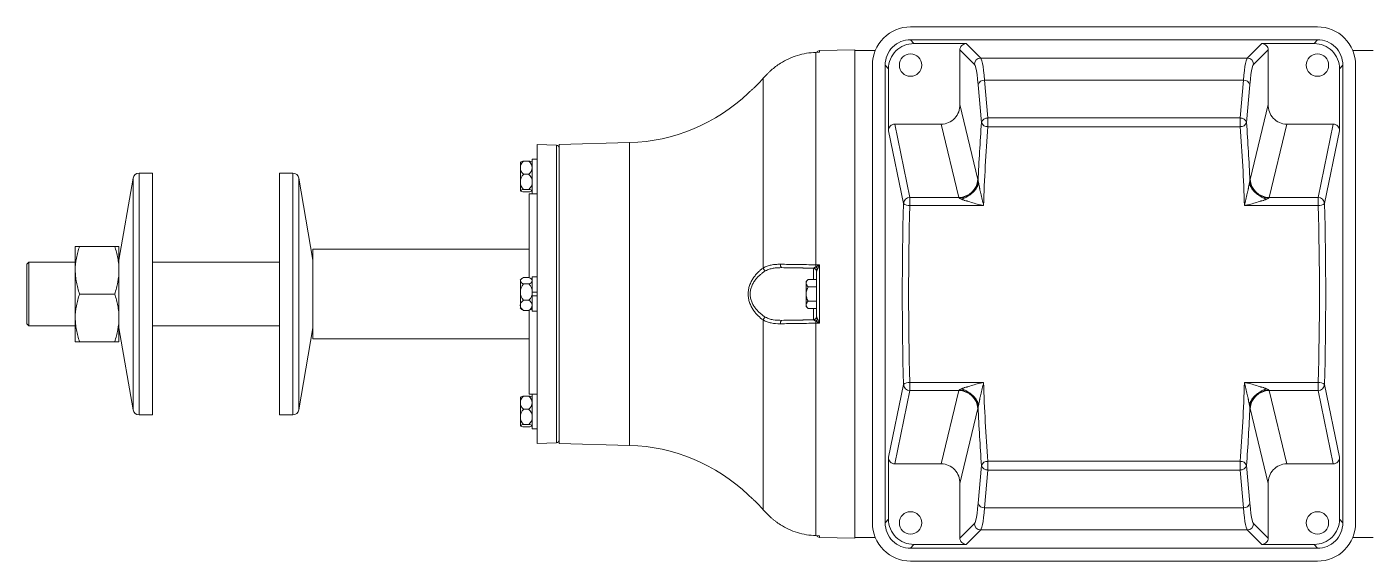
# Paper-space layout '_Bottom' of a CAD drawing. Header units: inches. Extents: x -21.4 to 21.4, y -5.3 to 5.3.
# Drawn here: x -21.38 to 5.09, y -5.25 to 5.25 of the extents above; entities that cross this region are included whole.
import ezdxf

# ---------------------------------------------------------------- set-up
doc = ezdxf.new("R2010")
doc.units = ezdxf.units.IN
doc.header["$MEASUREMENT"] = 0

psp = doc.layouts.new('_Bottom')

# ---------------------------------------------------------------- linework, layer by layer
at = {"color": 7, "linetype": 'Continuous', "lineweight": 15}
for p, q in [((4.003, 5.25), (-4.003, 5.25)), ((-5.094, 4.803), (-5.79, 4.785)), ((-5.094, -4.803), (-5.094, 4.803)), ((-4.694, 4.787), (-5.094, 4.787)), ((-3.935, 4.922), (-4.001, 4.999)), ((4.001, 4.999), (-4.001, 4.999)), ((-3.935, 4.922), (-2.906, 4.922)), ((-3.031, 4.798), (-3.031, 3.725)), ((-3.031, 4.798), (-2.745, 4.513)), ((-2.621, 4.637), (-2.906, 4.922)), ((2.906, 4.922), (2.621, 4.637)), ((2.745, 4.513), (3.031, 4.798)), ((3.935, 4.922), (2.906, 4.922)), ((3.031, 4.798), (3.031, 3.725)), ((4.001, 4.999), (3.935, 4.922)), ((5.094, 4.787), (4.694, 4.787)), ((-5.79, 4.751), (-5.863, 4.749)), ((-5.863, 0.573), (-5.863, 4.749)), ((-4.75, 4.502), (-4.75, -4.502)), ((-4.499, 4.5), (-4.434, 4.424)), ((-4.499, 4.5), (-4.499, -4.5)), ((2.621, 4.637), (-2.621, 4.637)), ((4.434, 4.424), (4.499, 4.5)), ((4.499, 4.5), (4.499, -4.5)), ((4.75, 4.502), (4.75, -4.502)), ((-6.896, 0.511), (-6.896, 4.243)), ((-4.434, 3.208), (-4.434, 4.424)), ((4.434, 3.208), (4.434, 4.424)), ((-2.671, 4.115), (-2.606, 3.371)), ((2.546, 4.203), (-2.546, 4.203)), ((-2.481, 3.46), (-2.546, 4.203)), ((2.546, 4.203), (2.481, 3.46)), ((2.606, 3.371), (2.671, 4.115)), ((-2.677, 2.251), (-3.031, 3.725)), ((3.031, 3.725), (2.677, 2.251)), ((2.481, 3.46), (-2.481, 3.46)), ((-2.481, 3.46), (-2.481, 3.289)), ((2.481, 3.46), (2.481, 3.289)), ((-4.434, 3.208), (-4.139, 1.781)), ((-4.015, 1.899), (-4.311, 3.338)), ((-4.311, 3.338), (-3.396, 3.338)), ((-3.396, 3.338), (-3.05, 1.899)), ((-2.481, 3.289), (2.481, 3.289)), ((3.05, 1.899), (3.396, 3.338)), ((4.311, 3.338), (3.396, 3.338)), ((4.311, 3.338), (4.015, 1.899)), ((4.139, 1.781), (4.434, 3.208)), ((-10.965, 2.926), (-11.345, 2.936)), ((-11.345, -2.936), (-11.345, 2.936)), ((-9.525, 2.976), (-10.907, 2.94)), ((-10.907, -2.94), (-10.907, 2.94)), ((-11.439, 2.648), (-11.345, 2.648)), ((-11.439, 1.97), (-11.439, 2.648)), ((-11.673, 2.029), (-11.673, 2.591)), ((-11.608, 2.61), (-11.504, 2.61)), ((-19.288, 2.275), (-19.565, 0.662)), ((-18.908, 2.375), (-19.169, 2.375)), ((-18.908, -2.375), (-18.908, 2.375)), ((-16.146, 2.375), (-16.408, 2.375)), ((-16.408, 2.375), (-16.408, -2.375)), ((-15.75, 0.662), (-16.028, 2.275)), ((-11.608, 2.353), (-11.504, 2.353)), ((-11.608, 2.053), (-11.504, 2.053)), ((-11.608, 2.01), (-11.504, 2.01)), ((-11.345, 1.968), (-11.501, 1.968)), ((-11.501, 1.968), (-11.501, 0.32)), ((-11.439, 1.97), (-11.345, 1.97)), ((-3.05, 1.899), (-4.015, 1.899)), ((-4.015, 1.899), (-4.015, 1.738)), ((4.015, 1.899), (3.05, 1.899)), ((4.015, 1.738), (4.015, 1.899)), ((-4.015, 1.738), (-2.563, 1.738)), ((2.563, 1.738), (4.015, 1.738)), ((-20.425, 0.937), (-20.425, -0.938)), ((-20.341, 0.937), (-19.649, 0.937)), ((-19.565, 0.937), (-19.565, -0.938)), ((-11.501, 0.879), (-15.75, 0.879)), ((-15.75, -0.879), (-15.75, 0.879)), ((-21.335, 0.625), (-21.375, 0.585)), ((-21.375, -0.585), (-21.375, 0.585)), ((-20.425, 0.625), (-21.335, 0.625)), ((-21.335, 0.625), (-21.335, -0.625)), ((-16.408, 0.625), (-18.908, 0.625)), ((-5.863, 0.573), (-5.79, 0.571)), ((-5.79, 0.571), (-5.79, -0.571)), ((-11.673, -0.281), (-11.673, 0.281)), ((-11.608, 0.322), (-11.504, 0.322)), ((-11.345, 0.34), (-11.439, 0.34)), ((-11.439, -0.34), (-11.439, 0.34)), ((-6.529, 0.518), (-5.906, 0.501)), ((-6.015, 0.285), (-6.053, 0.247)), ((-6.015, 0.285), (-5.848, 0.285)), ((-5.906, 0.285), (-5.906, 0.507)), ((-5.848, -0.448), (-5.848, 0.448)), ((-20.341, 0), (-19.649, 0)), ((-11.608, 0.198), (-11.504, 0.198)), ((-11.439, 0.037), (-11.345, 0.037)), ((-6.053, 0.247), (-6.053, -0.247)), ((-6.015, 0.143), (-5.848, 0.143)), ((-11.608, -0.124), (-11.504, -0.124)), ((-11.439, -0.037), (-11.345, -0.037)), ((-6.053, -0.247), (-6.015, -0.285)), ((-6.015, -0.143), (-5.848, -0.143)), ((-11.608, -0.322), (-11.504, -0.322)), ((-11.501, -0.32), (-11.501, -1.968)), ((-11.439, -0.34), (-11.345, -0.34)), ((-6.896, -4.243), (-6.896, -0.511)), ((-6.529, -0.518), (-5.906, -0.501)), ((-6.015, -0.285), (-5.848, -0.285)), ((-5.906, -0.507), (-5.906, -0.285)), ((-21.375, -0.585), (-21.335, -0.625)), ((-21.335, -0.625), (-20.425, -0.625)), ((-19.565, -0.662), (-19.288, -2.275)), ((-18.908, -0.625), (-16.408, -0.625)), ((-16.028, -2.275), (-15.75, -0.662)), ((-5.79, -0.571), (-5.863, -0.573)), ((-5.863, -4.749), (-5.863, -0.573)), ((-20.341, -0.938), (-19.649, -0.938)), ((-15.75, -0.879), (-11.501, -0.879)), ((-4.139, -1.781), (-4.434, -3.208)), ((-2.563, -1.738), (-4.015, -1.738)), ((-4.015, -1.899), (-4.015, -1.738)), ((4.015, -1.738), (2.563, -1.738)), ((4.015, -1.738), (4.015, -1.899)), ((4.434, -3.208), (4.139, -1.781)), ((-11.673, -2.591), (-11.673, -2.029)), ((-11.608, -2.01), (-11.504, -2.01)), ((-11.501, -1.968), (-11.345, -1.968)), ((-11.345, -1.97), (-11.439, -1.97)), ((-11.439, -2.648), (-11.439, -1.97)), ((-4.311, -3.338), (-4.015, -1.899)), ((-4.015, -1.899), (-3.05, -1.899)), ((-3.05, -1.899), (-3.396, -3.338)), ((3.396, -3.338), (3.05, -1.899)), ((3.05, -1.899), (4.015, -1.899)), ((4.015, -1.899), (4.311, -3.338)), ((-19.169, -2.375), (-18.908, -2.375)), ((-16.408, -2.375), (-16.146, -2.375)), ((-11.608, -2.267), (-11.504, -2.267)), ((-3.031, -3.725), (-2.677, -2.251)), ((2.677, -2.251), (3.031, -3.725)), ((-11.608, -2.567), (-11.504, -2.567)), ((-11.608, -2.61), (-11.504, -2.61)), ((-11.439, -2.648), (-11.345, -2.648)), ((-11.345, -2.936), (-10.965, -2.926)), ((-10.907, -2.94), (-9.525, -2.976)), ((-4.434, -4.424), (-4.434, -3.208)), ((-4.311, -3.338), (-3.396, -3.338)), ((-2.606, -3.371), (-2.671, -4.115)), ((2.481, -3.289), (-2.481, -3.289)), ((-2.481, -3.289), (-2.481, -3.46)), ((2.481, -3.289), (2.481, -3.46)), ((2.671, -4.115), (2.606, -3.371)), ((4.311, -3.338), (3.396, -3.338)), ((4.434, -4.424), (4.434, -3.208)), ((-2.546, -4.203), (-2.481, -3.46)), ((-2.481, -3.46), (2.481, -3.46)), ((2.481, -3.46), (2.546, -4.203)), ((-3.031, -3.725), (-3.031, -4.798)), ((3.031, -3.725), (3.031, -4.798)), ((2.546, -4.203), (-2.546, -4.203)), ((-4.434, -4.424), (-4.499, -4.5)), ((4.499, -4.5), (4.434, -4.424)), ((-5.863, -4.749), (-5.79, -4.751)), ((-2.745, -4.513), (-3.031, -4.798)), ((-2.906, -4.922), (-2.621, -4.637)), ((2.621, -4.637), (-2.621, -4.637)), ((2.621, -4.637), (2.906, -4.922)), ((3.031, -4.798), (2.745, -4.513)), ((-5.79, -4.785), (-5.094, -4.803)), ((-5.094, -4.787), (-4.694, -4.787)), ((-4.001, -4.999), (-3.935, -4.922)), ((4.001, -4.999), (-4.001, -4.999)), ((-3.935, -4.922), (-2.906, -4.922)), ((3.935, -4.922), (2.906, -4.922)), ((3.935, -4.922), (4.001, -4.999)), ((4.694, -4.787), (5.094, -4.787)), ((4.003, -5.25), (-4.003, -5.25))]:
    psp.add_line(p, q, dxfattribs=at)
at = {"color": 8, "linetype": 'Continuous', "lineweight": 15}
for p, q in [((-5.79, 4.785), (-5.79, 4.751)), ((-10.965, -2.926), (-10.965, 2.926)), ((-9.525, -2.976), (-9.525, 2.976)), ((-19.288, -2.275), (-19.288, 2.275)), ((-19.169, -2.375), (-19.169, 2.375)), ((-16.146, 2.375), (-16.146, -2.375)), ((-16.028, 2.275), (-16.028, -2.275)), ((-5.79, -4.751), (-5.79, -4.785))]:
    psp.add_line(p, q, dxfattribs=at)
at = {"color": 7, "linetype": 'Continuous', "lineweight": 15, "flags": 128}
for points in [[(-2.745, 4.513), (-2.732, 4.489), (-2.718, 4.448), (-2.705, 4.389), (-2.693, 4.313), (-2.681, 4.221), (-2.671, 4.115)], [(-2.546, 4.203), (-2.555, 4.304), (-2.565, 4.393), (-2.575, 4.469), (-2.586, 4.532), (-2.597, 4.581), (-2.609, 4.617), (-2.621, 4.637)], [(2.621, 4.637), (2.609, 4.617), (2.597, 4.581), (2.586, 4.532), (2.575, 4.469), (2.565, 4.393), (2.555, 4.304), (2.546, 4.203)], [(2.671, 4.115), (2.681, 4.221), (2.693, 4.313), (2.705, 4.389), (2.718, 4.448), (2.732, 4.489), (2.745, 4.513)], [(-6.559, 0.584), (-6.559, 0.572), (-6.558, 0.56), (-6.555, 0.548), (-6.552, 0.538), (-6.547, 0.53), (-6.541, 0.524), (-6.535, 0.519), (-6.529, 0.518)], [(-6.529, -0.518), (-6.535, -0.519), (-6.541, -0.524), (-6.547, -0.53), (-6.552, -0.538), (-6.555, -0.548), (-6.558, -0.56), (-6.559, -0.572), (-6.559, -0.584)], [(-2.671, -4.115), (-2.681, -4.221), (-2.693, -4.313), (-2.705, -4.389), (-2.718, -4.448), (-2.732, -4.489), (-2.745, -4.513)], [(-2.621, -4.637), (-2.609, -4.617), (-2.597, -4.581), (-2.586, -4.532), (-2.575, -4.469), (-2.565, -4.393), (-2.555, -4.304), (-2.546, -4.203)], [(2.546, -4.203), (2.555, -4.304), (2.565, -4.393), (2.575, -4.469), (2.586, -4.532), (2.597, -4.581), (2.609, -4.617), (2.621, -4.637)], [(2.745, -4.513), (2.732, -4.489), (2.718, -4.448), (2.705, -4.389), (2.693, -4.313), (2.681, -4.221), (2.671, -4.115)]]:
    psp.add_lwpolyline(points, dxfattribs=at)
at = {"color": 7, "linetype": 'Continuous', "lineweight": 15}
for centre in [(-4, 4.5), (4, 4.5), (-4, -4.5), (4, -4.5)]:
    psp.add_circle(centre, 0.22, dxfattribs=at)
for centre, radius, start, end in [((-4.003, 4.503), 0.747, 89.9708, 180.0866), ((4.003, 4.503), 0.747, 359.9079, 90.0346), ((-5.788, 4.725), 0.06, 91.5, 155.7356), ((-4.001, 4.501), 0.498, 89.9695, 180.0879), ((-3.936, 4.425), 0.498, 89.9672, 180.0903), ((-2.907, 4.798), 0.124, 89.9258, 180.0742), ((2.907, 4.798), 0.124, 359.9258, 90.0742), ((3.936, 4.425), 0.498, 359.9121, 90.0305), ((4.001, 4.501), 0.498, 359.9097, 90.0328), ((-2.62, 4.511), 0.126, 90.5081, 179.4919), ((2.62, 4.511), 0.126, 0.5081, 89.4919), ((-2.555, 4.083), 0.12, 86.0247, 164.7101), ((2.555, 4.083), 0.12, 15.2899, 93.9753), ((-9.617, 6.475), 3.5, 271.5, 313.822), ((-3.405, 3.713), 0.375, 271.4327, 1.9109), ((3.405, 3.713), 0.375, 178.0891, 268.5673), ((-2.49, 3.339), 0.12, 86.0247, 164.7101), ((2.49, 3.339), 0.12, 15.2899, 93.9753), ((-4.308, 3.213), 0.126, 91.5031, 181.8978), ((31.967, 0.817), 34.667, 175.7752, 177.6727), ((-2.492, 3.409), 0.12, 198.4513, 274.9963), ((33.002, 0.636), 35.583, 175.7237, 178.2251), ((2.492, 3.409), 0.12, 265.0037, 341.5487), ((-33.002, 0.636), 35.583, 1.7749, 4.2763), ((-31.569, 0.84), 34.268, 2.3163, 4.2359), ((4.308, 3.213), 0.126, 358.1022, 88.4969), ((-10.967, 2.866), 0.06, 0, 88.5), ((-11.505, 2.477), 0.168, 127.7187, 178.5003), ((-11.439, 2.31), 0.366, 129.2258, 129.8306), ((-11.505, 2.486), 0.168, 181.4997, 232.2813), ((-11.605, 2.472), 0.138, 91.2885, 118.2756), ((-11.607, 2.477), 0.168, 1.4997, 52.2813), ((-11.507, 2.472), 0.138, 61.7244, 88.7115), ((-11.607, 2.486), 0.168, 307.7187, 358.5003), ((-11.673, 2.31), 0.366, 50.1694, 50.7742), ((-19.169, 2.255), 0.12, 90, 170.2382), ((-16.146, 2.255), 0.12, 9.7618, 90), ((-11.465, 2.201), 0.208, 133.3885, 179.5925), ((-11.465, 2.204), 0.208, 180.4075, 226.6115), ((-11.647, 2.201), 0.208, 0.4075, 46.6115), ((-11.647, 2.204), 0.208, 313.3885, 359.5925), ((-3.053, 2.276), 0.377, 270.3524, 356.304), ((-3.06, 2.161), 0.393, 9.2938, 13.2013), ((3.06, 2.161), 0.393, 166.7987, 170.7062), ((3.053, 2.276), 0.377, 183.696, 269.6476), ((-11.614, 1.961), 0.0918, 86.146, 130.057), ((-11.614, 2.102), 0.0918, 229.943, 273.854), ((-11.439, 2.31), 0.366, 230.1694, 230.7742), ((-11.498, 1.961), 0.0918, 49.943, 93.854), ((-11.498, 2.102), 0.0918, 266.146, 310.057), ((-11.673, 2.31), 0.366, 309.2258, 309.8306), ((-4.015, 1.774), 0.125, 90.0498, 176.5493), ((-3.086, 1.865), 0.0486, 33.5443, 43.4582), ((3.086, 1.865), 0.0486, 136.5418, 146.4557), ((4.015, 1.774), 0.125, 3.4507, 89.9502), ((62.005, 0), 66.168, 178.45726, 181.54274), ((-4.036, 1.878), 0.141, 223.1047, 278.6773), ((58.961, 0), 63, 178.41894, 181.58106), ((4.036, 1.878), 0.141, 261.3227, 316.8953), ((-58.961, 0), 63, 358.41894, 1.58106), ((-62.005, 0), 66.168, 358.45726, 1.54274), ((-4.042, 0.519), 1.821, 178.3085, 179.5518), ((-5.933, 0.428), 0.125, 32.6939, 56.7091), ((-11.591, 0.239), 0.0846, 101.4229, 165.6252), ((-11.439, 0), 0.366, 123.8084, 129.8306), ((-11.521, 0.239), 0.0846, 14.3748, 78.5771), ((-11.673, 0), 0.366, 50.1694, 56.1916), ((-6.818, 0.527), 0.0795, 191.6283, 245.6606), ((-5.908, 0.448), 0.0597, 0.2657, 88.4015), ((-5.908, 0.447), 0.06, 0.0095, 88.5102), ((-5.908, 0.441), 0.06, 0.0095, 88.5102), ((-11.591, 0.281), 0.0846, 194.3748, 258.5771), ((-11.442, 0.037), 0.231, 135.8891, 179.9595), ((-11.442, 0.037), 0.231, 180.0405, 224.1109), ((-11.521, 0.281), 0.0846, 281.4229, 345.6252), ((-11.67, 0.037), 0.231, 0.0405, 44.1109), ((-11.67, 0.037), 0.231, 315.8891, 359.9595), ((-11.551, -0.232), 0.123, 117.7085, 175.4692), ((-11.551, -0.213), 0.123, 184.5308, 242.2915), ((-11.561, -0.232), 0.123, 4.5308, 62.2915), ((-11.561, -0.213), 0.123, 297.7085, 355.4692), ((-11.439, 0), 0.366, 230.1694, 236.1916), ((-11.543, -0.152), 0.182, 236.8188, 249.0125), ((-11.569, -0.152), 0.182, 290.9875, 303.1812), ((-11.673, 0), 0.366, 303.8084, 309.8306), ((-6.818, -0.527), 0.0795, 114.3394, 168.3717), ((-5.908, -0.441), 0.06, 271.4898, 359.9905), ((-5.908, -0.447), 0.06, 271.4898, 359.9905), ((-5.908, -0.448), 0.0597, 271.5985, 359.7343), ((-5.933, -0.428), 0.125, 303.2909, 327.3061), ((-4.042, -0.519), 1.821, 180.4482, 181.6915), ((-4.036, -1.878), 0.141, 81.3227, 136.8953), ((-4.015, -1.774), 0.125, 183.4507, 269.9502), ((33.002, -0.636), 35.583, 181.7749, 184.2763), ((-33.002, -0.636), 35.583, 355.7237, 358.2251), ((4.036, -1.878), 0.141, 43.1047, 98.6773), ((4.015, -1.774), 0.125, 270.0498, 356.5493), ((-11.505, -2.143), 0.168, 127.7187, 178.5003), ((-11.439, -2.31), 0.366, 129.2258, 129.8306), ((-11.605, -2.148), 0.138, 91.2885, 118.2756), ((-11.607, -2.143), 0.168, 1.4997, 52.2813), ((-11.507, -2.148), 0.138, 61.7244, 88.7115), ((-11.673, -2.31), 0.366, 50.1694, 50.7742), ((-3.086, -1.865), 0.0486, 316.5418, 326.4557), ((-3.053, -2.276), 0.377, 3.696, 89.6476), ((3.053, -2.276), 0.377, 90.3524, 176.304), ((3.086, -1.865), 0.0486, 213.5443, 223.4582), ((-19.169, -2.255), 0.12, 189.7618, 270), ((-16.146, -2.255), 0.12, 270, 350.2382), ((-11.505, -2.134), 0.168, 181.4997, 232.2813), ((-11.465, -2.419), 0.208, 133.3885, 179.5925), ((-11.607, -2.134), 0.168, 307.7187, 358.5003), ((-11.647, -2.419), 0.208, 0.4075, 46.6115), ((-3.06, -2.161), 0.393, 346.7987, 350.7062), ((31.569, -0.84), 34.268, 182.3163, 184.2359), ((-31.967, -0.817), 34.667, 355.7752, 357.6727), ((3.06, -2.161), 0.393, 189.2938, 193.2013), ((-11.465, -2.416), 0.208, 180.4075, 226.6115), ((-11.614, -2.659), 0.0918, 86.146, 130.057), ((-11.614, -2.518), 0.0918, 229.943, 273.854), ((-11.439, -2.31), 0.366, 230.1694, 230.7742), ((-11.647, -2.416), 0.208, 313.3885, 359.5925), ((-11.498, -2.659), 0.0918, 49.943, 93.854), ((-11.498, -2.518), 0.0918, 266.146, 310.057), ((-11.673, -2.31), 0.366, 309.2258, 309.8306), ((-10.967, -2.866), 0.06, 271.5, 0), ((-9.617, -6.475), 3.5, 46.1779, 88.5), ((-4.308, -3.213), 0.126, 178.1022, 268.4969), ((-3.405, -3.713), 0.375, 358.0891, 88.5673), ((-2.492, -3.409), 0.12, 85.0037, 161.5487), ((-2.49, -3.339), 0.12, 195.2899, 273.9753), ((2.492, -3.409), 0.12, 18.4513, 94.9963), ((2.49, -3.339), 0.12, 266.0247, 344.7101), ((3.405, -3.713), 0.375, 91.4327, 181.9109), ((4.308, -3.213), 0.126, 271.5031, 1.8978), ((-2.555, -4.083), 0.12, 195.2899, 273.9753), ((2.555, -4.083), 0.12, 266.0247, 344.7101), ((-3.936, -4.425), 0.498, 179.9121, 270.0305), ((3.936, -4.425), 0.498, 269.9672, 0.0903), ((-5.788, -4.725), 0.06, 203.9422, 268.5), ((-4.003, -4.503), 0.747, 179.9079, 270.0346), ((-4.001, -4.501), 0.498, 179.9097, 270.0328), ((-2.62, -4.511), 0.126, 180.5081, 269.4919), ((2.62, -4.511), 0.126, 270.5081, 359.4919), ((4.001, -4.501), 0.498, 269.9695, 0.0879), ((4.003, -4.503), 0.747, 269.9708, 0.0866), ((-2.907, -4.798), 0.124, 179.9258, 270.0742), ((2.907, -4.798), 0.124, 269.9258, 0.0742)]:
    psp.add_arc(centre, radius, start, end, dxfattribs=at)
for points, knots in [([(-6.559, 4.535), (-6.624, 4.494), (-6.684, 4.449), (-6.755, 4.387), (-6.769, 4.375), (-6.796, 4.349), (-6.809, 4.336), (-6.848, 4.297), (-6.873, 4.27), (-6.896, 4.243)], [0, 0, 0, 0, 0.5, 0.5, 0.625, 0.625, 0.75, 0.75, 1, 1, 1, 1]), ([(-5.863, 4.749), (-5.925, 4.747), (-5.986, 4.741), (-6.106, 4.721), (-6.165, 4.707), (-6.282, 4.672), (-6.34, 4.65), (-6.453, 4.598), (-6.507, 4.568), (-6.559, 4.535)], [0, 0, 0, 0, 0.25, 0.25, 0.5, 0.5, 0.75, 0.75, 1, 1, 1, 1]), ([(-6.896, 4.243), (-6.924, 4.211), (-6.981, 4.146), (-7.053, 4.075), (-7.109, 4.023), (-7.157, 3.981), (-7.186, 3.956), (-7.195, 3.948), (-7.194, 3.95), (-7.194, 3.95)], [0, 0, 0, 0, 0.20313, 0.412249, 0.542611, 0.675719, 0.881655, 0.984373, 1, 1, 1, 1]), ([(-2.68, 2.165), (-2.688, 2.133), (-2.701, 2.102), (-2.737, 2.044), (-2.76, 2.018), (-2.812, 1.971), (-2.843, 1.951), (-2.907, 1.919), (-2.942, 1.907), (-2.978, 1.9)], [0, 0, 0, 0, 0.25, 0.25, 0.5, 0.5, 0.75, 0.75, 1, 1, 1, 1]), ([(-2.943, 1.886), (-2.925, 1.894), (-2.905, 1.904), (-2.868, 1.925), (-2.849, 1.937), (-2.814, 1.962), (-2.797, 1.976), (-2.765, 2.005), (-2.75, 2.02), (-2.724, 2.05), (-2.712, 2.067), (-2.692, 2.097), (-2.684, 2.113), (-2.677, 2.128)], [0.125, 0.125, 0.125, 0.125, 0.25, 0.25, 0.375, 0.375, 0.5, 0.5, 0.625, 0.625, 0.75, 0.75, 0.875, 0.875, 0.875, 0.875]), ([(-2.68, 2.165), (-2.68, 2.162), (-2.68, 2.158), (-2.679, 2.151), (-2.679, 2.149), (-2.679, 2.145), (-2.678, 2.143), (-2.678, 2.137), (-2.678, 2.133), (-2.677, 2.128)], [0, 0, 0, 0, 0.5, 0.5, 0.625, 0.625, 0.75, 0.75, 1, 1, 1, 1]), ([(-2.671, 2.224), (-2.671, 2.219), (-2.669, 2.213), (-2.667, 2.202), (-2.667, 2.2), (-2.666, 2.196), (-2.666, 2.195), (-2.665, 2.192), (-2.665, 2.191), (-2.664, 2.184), (-2.663, 2.178), (-2.661, 2.172)], [0, 0, 0, 0, 0.5, 0.5, 0.625, 0.625, 0.6875, 0.6875, 0.75, 0.75, 1, 1, 1, 1]), ([(-2.661, 2.172), (-2.661, 2.172), (-2.661, 2.172), (-2.661, 2.171), (-2.661, 2.171), (-2.661, 2.171), (-2.661, 2.17), (-2.661, 2.169), (-2.66, 2.166), (-2.659, 2.161), (-2.658, 2.156), (-2.655, 2.146), (-2.654, 2.139), (-2.649, 2.116), (-2.646, 2.1), (-2.642, 2.079), (-2.641, 2.075), (-2.639, 2.066), (-2.639, 2.061), (-2.636, 2.048), (-2.634, 2.039), (-2.628, 2.012), (-2.624, 1.994), (-2.61, 1.938), (-2.6, 1.9), (-2.581, 1.821), (-2.571, 1.78), (-2.563, 1.738)], [0, 0, 0, 0, 0.000488, 0.000488, 0.000977, 0.001953, 0.003906, 0.007813, 0.015625, 0.03125, 0.0625, 0.0625, 0.125, 0.125, 0.25, 0.25, 0.28125, 0.28125, 0.3125, 0.3125, 0.375, 0.375, 0.5, 0.5, 0.75, 0.75, 1, 1, 1, 1]), ([(2.563, 1.738), (2.571, 1.78), (2.581, 1.821), (2.6, 1.9), (2.61, 1.938), (2.624, 1.994), (2.628, 2.012), (2.634, 2.039), (2.636, 2.048), (2.639, 2.061), (2.639, 2.066), (2.641, 2.075), (2.642, 2.079), (2.646, 2.1), (2.649, 2.116), (2.654, 2.139), (2.655, 2.146), (2.658, 2.156), (2.658, 2.159), (2.66, 2.164), (2.66, 2.166), (2.661, 2.169), (2.661, 2.17), (2.661, 2.171), (2.661, 2.171), (2.661, 2.171), (2.661, 2.172), (2.661, 2.172), (2.661, 2.172)], [0, 0, 0, 0, 0.25, 0.25, 0.5, 0.5, 0.625, 0.625, 0.6875, 0.6875, 0.71875, 0.71875, 0.75, 0.75, 0.875, 0.875, 0.9375, 0.9375, 0.96875, 0.96875, 0.984375, 0.992188, 0.996094, 0.998047, 0.999023, 0.999512, 0.999512, 1, 1, 1, 1]), ([(2.661, 2.172), (2.663, 2.178), (2.664, 2.184), (2.665, 2.191), (2.665, 2.192), (2.666, 2.195), (2.666, 2.196), (2.667, 2.2), (2.667, 2.202), (2.669, 2.213), (2.671, 2.219), (2.671, 2.224)], [0, 0, 0, 0, 0.25, 0.25, 0.3125, 0.3125, 0.375, 0.375, 0.5, 0.5, 1, 1, 1, 1]), ([(2.68, 2.165), (2.68, 2.164), (2.68, 2.163), (2.68, 2.161), (2.68, 2.159), (2.679, 2.156), (2.679, 2.154), (2.679, 2.151), (2.679, 2.148), (2.678, 2.143), (2.678, 2.14), (2.678, 2.135), (2.677, 2.131), (2.677, 2.128)], [0.00000079, 0.00000079, 0.00000079, 0.00000079, 0.000706955, 0.000706955, 0.001511314, 0.001511314, 0.002315674, 0.002315674, 0.003120033, 0.003120033, 0.003924392, 0.003924392, 0.004728751, 0.004728751, 0.004728751, 0.004728751]), ([(2.677, 2.128), (2.684, 2.113), (2.692, 2.097), (2.712, 2.067), (2.724, 2.05), (2.75, 2.02), (2.765, 2.005), (2.797, 1.976), (2.814, 1.962), (2.849, 1.937), (2.868, 1.925), (2.905, 1.904), (2.925, 1.894), (2.943, 1.886)], [0.125, 0.125, 0.125, 0.125, 0.25, 0.25, 0.375, 0.375, 0.5, 0.5, 0.625, 0.625, 0.75, 0.75, 0.875, 0.875, 0.875, 0.875]), ([(2.978, 1.9), (2.942, 1.907), (2.907, 1.919), (2.843, 1.951), (2.812, 1.971), (2.76, 2.018), (2.737, 2.044), (2.701, 2.102), (2.688, 2.133), (2.68, 2.165)], [0, 0, 0, 0, 0.25, 0.25, 0.5, 0.5, 0.75, 0.75, 1, 1, 1, 1]), ([(-2.999, 1.865), (-3.005, 1.868), (-3.011, 1.87), (-3.017, 1.873), (-3.018, 1.874), (-3.021, 1.875), (-3.022, 1.876), (-3.025, 1.877), (-3.027, 1.878), (-3.036, 1.884), (-3.041, 1.888), (-3.043, 1.892)], [0, 0, 0, 0, 0.25, 0.25, 0.3125, 0.3125, 0.375, 0.375, 0.5, 0.5, 1, 1, 1, 1]), ([(-2.563, 1.738), (-2.606, 1.747), (-2.648, 1.757), (-2.729, 1.778), (-2.768, 1.79), (-2.823, 1.807), (-2.842, 1.813), (-2.869, 1.821), (-2.878, 1.824), (-2.891, 1.828), (-2.895, 1.829), (-2.904, 1.831), (-2.909, 1.832), (-2.93, 1.838), (-2.946, 1.844), (-2.968, 1.852), (-2.975, 1.854), (-2.984, 1.858), (-2.987, 1.86), (-2.992, 1.862), (-2.994, 1.863), (-2.997, 1.864), (-2.998, 1.864), (-2.998, 1.865), (-2.999, 1.865), (-2.999, 1.865), (-2.999, 1.865), (-2.999, 1.865), (-2.999, 1.865)], [0, 0, 0, 0, 0.25, 0.25, 0.5, 0.5, 0.625, 0.625, 0.6875, 0.6875, 0.71875, 0.71875, 0.75, 0.75, 0.875, 0.875, 0.9375, 0.9375, 0.96875, 0.96875, 0.984375, 0.992187, 0.996094, 0.998047, 0.999023, 0.999512, 0.999512, 1, 1, 1, 1]), ([(-2.977, 1.9), (-2.977, 1.9), (-2.976, 1.899), (-2.974, 1.898), (-2.973, 1.897), (-2.97, 1.896), (-2.968, 1.895), (-2.965, 1.893), (-2.962, 1.892), (-2.958, 1.891), (-2.955, 1.89), (-2.95, 1.888), (-2.946, 1.887), (-2.943, 1.886)], [-0.000015225, -0.000015225, -0.000015225, -0.000015225, 0.000706955, 0.000706955, 0.001511314, 0.001511314, 0.002315674, 0.002315674, 0.003120033, 0.003120033, 0.003924392, 0.003924392, 0.004728751, 0.004728751, 0.004728751, 0.004728751]), ([(2.999, 1.865), (2.999, 1.865), (2.999, 1.865), (2.999, 1.865), (2.999, 1.865), (2.998, 1.865), (2.998, 1.864), (2.997, 1.864), (2.994, 1.863), (2.989, 1.86), (2.984, 1.858), (2.975, 1.854), (2.968, 1.852), (2.946, 1.844), (2.93, 1.838), (2.909, 1.832), (2.904, 1.831), (2.895, 1.829), (2.891, 1.828), (2.878, 1.824), (2.869, 1.821), (2.842, 1.813), (2.823, 1.807), (2.768, 1.79), (2.729, 1.778), (2.648, 1.757), (2.606, 1.747), (2.563, 1.738)], [0, 0, 0, 0, 0.000488, 0.000488, 0.000977, 0.001953, 0.003906, 0.007813, 0.015625, 0.03125, 0.0625, 0.0625, 0.125, 0.125, 0.25, 0.25, 0.28125, 0.28125, 0.3125, 0.3125, 0.375, 0.375, 0.5, 0.5, 0.75, 0.75, 1, 1, 1, 1]), ([(2.977, 1.9), (2.975, 1.898), (2.972, 1.896), (2.965, 1.893), (2.963, 1.893), (2.96, 1.892), (2.958, 1.891), (2.952, 1.889), (2.948, 1.888), (2.943, 1.886)], [0, 0, 0, 0, 0.5, 0.5, 0.625, 0.625, 0.75, 0.75, 1, 1, 1, 1]), ([(3.043, 1.892), (3.041, 1.888), (3.036, 1.884), (3.027, 1.878), (3.025, 1.877), (3.022, 1.876), (3.021, 1.875), (3.018, 1.874), (3.017, 1.873), (3.011, 1.87), (3.005, 1.868), (2.999, 1.865)], [0, 0, 0, 0, 0.5, 0.5, 0.625, 0.625, 0.6875, 0.6875, 0.75, 0.75, 1, 1, 1, 1]), ([(-20.341, 0.937), (-20.366, 0.861), (-20.387, 0.784), (-20.417, 0.627), (-20.425, 0.549), (-20.425, 0.469)], [0, 0, 0, 0, 0.5, 0.5, 1, 1, 1, 1]), ([(-20.341, 0.937), (-20.353, 0.937), (-20.365, 0.937), (-20.386, 0.937), (-20.395, 0.937), (-20.417, 0.937), (-20.425, 0.937), (-20.425, 0.937)], [0, 0, 0, 0, 0.25, 0.25, 0.5, 0.5, 1, 1, 1, 1]), ([(-19.565, 0.469), (-19.565, 0.489), (-19.566, 0.509), (-19.568, 0.548), (-19.569, 0.568), (-19.575, 0.628), (-19.58, 0.667), (-19.602, 0.784), (-19.623, 0.861), (-19.649, 0.937)], [0, 0, 0, 0, 0.125, 0.125, 0.25, 0.25, 0.5, 0.5, 1, 1, 1, 1]), ([(-19.649, 0.937), (-19.636, 0.937), (-19.624, 0.937), (-19.604, 0.937), (-19.595, 0.937), (-19.573, 0.937), (-19.565, 0.937), (-19.565, 0.937)], [0, 0, 0, 0, 0.25, 0.25, 0.5, 0.5, 1, 1, 1, 1]), ([(-6.896, 0.511), (-6.873, 0.526), (-6.848, 0.538), (-6.797, 0.557), (-6.77, 0.564), (-6.728, 0.572), (-6.713, 0.575), (-6.684, 0.579), (-6.669, 0.58), (-6.623, 0.583), (-6.591, 0.584), (-6.559, 0.584)], [0, 0, 0, 0, 0.25, 0.25, 0.5, 0.5, 0.625, 0.625, 0.75, 0.75, 1, 1, 1, 1]), ([(-6.559, 0.584), (-6.507, 0.584), (-6.453, 0.583), (-6.342, 0.582), (-6.285, 0.581), (-6.168, 0.579), (-6.108, 0.578), (-5.986, 0.576), (-5.925, 0.574), (-5.863, 0.573)], [0, 0, 0, 0, 0.25, 0.25, 0.5, 0.5, 0.75, 0.75, 1, 1, 1, 1]), ([(-5.906, 0.507), (-5.906, 0.508), (-5.904, 0.51), (-5.898, 0.513), (-5.894, 0.516), (-5.886, 0.52), (-5.882, 0.523), (-5.873, 0.528), (-5.868, 0.531), (-5.864, 0.533)], [0, 0, 0, 0, 0.25, 0.25, 0.5, 0.5, 0.75, 0.75, 1, 1, 1, 1]), ([(-5.864, 0.533), (-5.852, 0.539), (-5.84, 0.546), (-5.815, 0.558), (-5.802, 0.565), (-5.79, 0.571)], [0, 0, 0, 0, 0.5, 0.5, 1, 1, 1, 1]), ([(-5.827, 0.496), (-5.821, 0.508), (-5.815, 0.521), (-5.802, 0.546), (-5.796, 0.558), (-5.79, 0.571)], [0, 0, 0, 0, 0.5, 0.5, 1, 1, 1, 1]), ([(-20.425, 0.469), (-20.425, 0.449), (-20.424, 0.429), (-20.422, 0.389), (-20.421, 0.369), (-20.415, 0.31), (-20.409, 0.271), (-20.387, 0.154), (-20.366, 0.076), (-20.341, 0)], [0, 0, 0, 0, 0.125, 0.125, 0.25, 0.25, 0.5, 0.5, 1, 1, 1, 1]), ([(-19.649, 0), (-19.623, 0.077), (-19.602, 0.154), (-19.573, 0.31), (-19.565, 0.389), (-19.565, 0.469)], [0, 0, 0, 0, 0.5, 0.5, 1, 1, 1, 1]), ([(-6.896, -0.511), (-6.931, -0.488), (-6.965, -0.461), (-7.015, -0.412), (-7.031, -0.394), (-7.055, -0.366), (-7.063, -0.356), (-7.078, -0.335), (-7.086, -0.325), (-7.107, -0.293), (-7.121, -0.27), (-7.145, -0.222), (-7.156, -0.196), (-7.174, -0.143), (-7.182, -0.116), (-7.189, -0.073), (-7.191, -0.058), (-7.194, -0.029), (-7.195, 0), (-7.194, 0.029), (-7.191, 0.058), (-7.189, 0.072), (-7.182, 0.115), (-7.175, 0.142), (-7.161, 0.183), (-7.156, 0.196), (-7.145, 0.221), (-7.139, 0.233), (-7.121, 0.269), (-7.107, 0.292), (-7.086, 0.325), (-7.078, 0.335), (-7.063, 0.355), (-7.055, 0.365), (-7.032, 0.393), (-7.016, 0.411), (-6.982, 0.444), (-6.965, 0.459), (-6.931, 0.487), (-6.913, 0.5), (-6.896, 0.511)], [0, 0, 0, 0, 0.125, 0.125, 0.1875, 0.1875, 0.21875, 0.21875, 0.25, 0.25, 0.3125, 0.3125, 0.375, 0.375, 0.4375, 0.4375, 0.46875, 0.46875, 0.5, 0.53125, 0.53125, 0.5625, 0.5625, 0.625, 0.625, 0.65625, 0.65625, 0.6875, 0.6875, 0.75, 0.75, 0.78125, 0.78125, 0.8125, 0.8125, 0.875, 0.875, 0.9375, 0.9375, 1, 1, 1, 1]), ([(-6.851, 0.455), (-6.868, 0.445), (-6.885, 0.434), (-6.92, 0.41), (-6.937, 0.397), (-6.97, 0.368), (-6.986, 0.353), (-7.01, 0.328), (-7.017, 0.32), (-7.033, 0.302), (-7.04, 0.293), (-7.063, 0.265), (-7.076, 0.245), (-7.095, 0.213), (-7.101, 0.202), (-7.113, 0.179), (-7.118, 0.167), (-7.133, 0.131), (-7.141, 0.106), (-7.149, 0.067), (-7.151, 0.054), (-7.154, 0.027), (-7.155, 0), (-7.154, -0.027), (-7.151, -0.054), (-7.149, -0.067), (-7.14, -0.107), (-7.133, -0.132), (-7.113, -0.179), (-7.102, -0.202), (-7.076, -0.245), (-7.062, -0.265), (-7.033, -0.303), (-7.017, -0.32), (-6.985, -0.353), (-6.969, -0.369), (-6.92, -0.411), (-6.885, -0.435), (-6.851, -0.455)], [0, 0, 0, 0, 0.0625, 0.0625, 0.125, 0.125, 0.1875, 0.1875, 0.21875, 0.21875, 0.25, 0.25, 0.3125, 0.3125, 0.34375, 0.34375, 0.375, 0.375, 0.4375, 0.4375, 0.46875, 0.46875, 0.5, 0.53125, 0.53125, 0.5625, 0.5625, 0.625, 0.625, 0.6875, 0.6875, 0.75, 0.75, 0.8125, 0.8125, 0.875, 0.875, 1, 1, 1, 1]), ([(-6.529, 0.518), (-6.559, 0.518), (-6.589, 0.517), (-6.647, 0.514), (-6.675, 0.511), (-6.729, 0.501), (-6.755, 0.495), (-6.805, 0.478), (-6.828, 0.468), (-6.851, 0.455)], [0, 0, 0, 0, 0.25, 0.25, 0.5, 0.5, 0.75, 0.75, 1, 1, 1, 1]), ([(-5.906, 0.507), (-5.962, 0.508), (-6.017, 0.509), (-6.098, 0.511), (-6.125, 0.512), (-6.179, 0.513), (-6.205, 0.513), (-6.284, 0.514), (-6.334, 0.515), (-6.434, 0.517), (-6.482, 0.517), (-6.529, 0.518)], [0, 0, 0, 0, 0.25, 0.25, 0.375, 0.375, 0.5, 0.5, 0.75, 0.75, 1, 1, 1, 1]), ([(-6.015, 0.285), (-6.026, 0.274), (-6.035, 0.263), (-6.046, 0.245), (-6.048, 0.239), (-6.052, 0.227), (-6.053, 0.22), (-6.053, 0.214)], [0, 0, 0, 0, 0.5, 0.5, 0.75, 0.75, 1, 1, 1, 1]), ([(-5.906, 0.507), (-5.906, 0.507), (-5.906, 0.507), (-5.906, 0.507), (-5.906, 0.507), (-5.906, 0.507), (-5.906, 0.507)], [0, 0, 0, 0, 0.0001326134, 0.0001326134, 0.0001326134, 0.0001729049, 0.0001729049, 0.0001729049, 0.0001729049]), ([(-5.827, 0.496), (-5.829, 0.491), (-5.832, 0.486), (-5.836, 0.476), (-5.839, 0.472), (-5.843, 0.463), (-5.844, 0.459), (-5.847, 0.452), (-5.848, 0.449), (-5.848, 0.448)], [0, 0, 0, 0, 0.25, 0.25, 0.5, 0.5, 0.75, 0.75, 1, 1, 1, 1]), ([(-20.341, 0), (-20.366, -0.077), (-20.387, -0.154), (-20.417, -0.31), (-20.425, -0.389), (-20.425, -0.469)], [0, 0, 0, 0, 0.5, 0.5, 1, 1, 1, 1]), ([(-19.565, -0.469), (-19.565, -0.449), (-19.566, -0.429), (-19.568, -0.389), (-19.569, -0.369), (-19.575, -0.31), (-19.58, -0.271), (-19.602, -0.154), (-19.623, -0.076), (-19.649, 0)], [0, 0, 0, 0, 0.125, 0.125, 0.25, 0.25, 0.5, 0.5, 1, 1, 1, 1]), ([(-6.053, 0.214), (-6.053, 0.202), (-6.049, 0.19), (-6.036, 0.165), (-6.026, 0.154), (-6.015, 0.143)], [0, 0, 0, 0, 0.5, 0.5, 1, 1, 1, 1]), ([(-6.053, 0), (-6.053, 0.025), (-6.049, 0.049), (-6.039, 0.085), (-6.035, 0.097), (-6.025, 0.12), (-6.02, 0.132), (-6.015, 0.143)], [0, 0, 0, 0, 0.5, 0.5, 0.75, 0.75, 1, 1, 1, 1]), ([(-6.015, -0.143), (-6.02, -0.132), (-6.026, -0.12), (-6.035, -0.097), (-6.039, -0.085), (-6.046, -0.062), (-6.048, -0.05), (-6.052, -0.025), (-6.053, -0.012), (-6.053, 0)], [0, 0, 0, 0, 0.25, 0.25, 0.5, 0.5, 0.75, 0.75, 1, 1, 1, 1]), ([(-6.015, -0.143), (-6.026, -0.154), (-6.035, -0.165), (-6.046, -0.183), (-6.048, -0.189), (-6.052, -0.202), (-6.053, -0.208), (-6.053, -0.214)], [0, 0, 0, 0, 0.5, 0.5, 0.75, 0.75, 1, 1, 1, 1]), ([(-6.053, -0.214), (-6.053, -0.227), (-6.049, -0.239), (-6.036, -0.263), (-6.026, -0.274), (-6.015, -0.285)], [0, 0, 0, 0, 0.5, 0.5, 1, 1, 1, 1]), ([(-20.425, -0.469), (-20.425, -0.489), (-20.424, -0.509), (-20.422, -0.548), (-20.421, -0.568), (-20.415, -0.628), (-20.409, -0.667), (-20.387, -0.784), (-20.366, -0.861), (-20.341, -0.938)], [0, 0, 0, 0, 0.125, 0.125, 0.25, 0.25, 0.5, 0.5, 1, 1, 1, 1]), ([(-19.649, -0.938), (-19.623, -0.861), (-19.602, -0.784), (-19.573, -0.627), (-19.565, -0.549), (-19.565, -0.469)], [0, 0, 0, 0, 0.5, 0.5, 1, 1, 1, 1]), ([(-6.559, -0.584), (-6.624, -0.585), (-6.684, -0.581), (-6.755, -0.567), (-6.769, -0.564), (-6.796, -0.556), (-6.809, -0.552), (-6.848, -0.538), (-6.873, -0.526), (-6.896, -0.511)], [0, 0, 0, 0, 0.5, 0.5, 0.625, 0.625, 0.75, 0.75, 1, 1, 1, 1]), ([(-6.851, -0.455), (-6.828, -0.468), (-6.805, -0.478), (-6.767, -0.491), (-6.754, -0.495), (-6.728, -0.501), (-6.715, -0.504), (-6.647, -0.515), (-6.589, -0.518), (-6.529, -0.518)], [0, 0, 0, 0, 0.25, 0.25, 0.375, 0.375, 0.5, 0.5, 1, 1, 1, 1]), ([(-6.529, -0.518), (-6.482, -0.517), (-6.433, -0.517), (-6.358, -0.516), (-6.333, -0.515), (-6.281, -0.514), (-6.255, -0.514), (-6.177, -0.513), (-6.124, -0.512), (-6.016, -0.509), (-5.962, -0.508), (-5.906, -0.507)], [0, 0, 0, 0, 0.25, 0.25, 0.375, 0.375, 0.5, 0.5, 0.75, 0.75, 1, 1, 1, 1]), ([(-5.906, -0.507), (-5.906, -0.507), (-5.906, -0.507), (-5.906, -0.507), (-5.906, -0.507), (-5.906, -0.507), (-5.906, -0.507)], [0, 0, 0, 0, 0.0000403254, 0.0000403254, 0.0000403254, 0.0001730501, 0.0001730501, 0.0001730501, 0.0001730501]), ([(-5.864, -0.533), (-5.868, -0.531), (-5.873, -0.528), (-5.882, -0.523), (-5.886, -0.52), (-5.894, -0.516), (-5.898, -0.513), (-5.904, -0.51), (-5.906, -0.508), (-5.906, -0.507)], [0, 0, 0, 0, 0.25, 0.25, 0.5, 0.5, 0.75, 0.75, 1, 1, 1, 1]), ([(-5.848, -0.448), (-5.848, -0.449), (-5.847, -0.452), (-5.844, -0.459), (-5.843, -0.463), (-5.839, -0.472), (-5.836, -0.476), (-5.832, -0.486), (-5.829, -0.491), (-5.827, -0.496)], [0, 0, 0, 0, 0.25, 0.25, 0.5, 0.5, 0.75, 0.75, 1, 1, 1, 1]), ([(-5.827, -0.496), (-5.821, -0.508), (-5.815, -0.521), (-5.802, -0.546), (-5.796, -0.558), (-5.79, -0.571)], [0, 0, 0, 0, 0.5, 0.5, 1, 1, 1, 1]), ([(-5.863, -0.573), (-5.925, -0.574), (-5.986, -0.576), (-6.106, -0.578), (-6.165, -0.579), (-6.282, -0.581), (-6.34, -0.582), (-6.453, -0.583), (-6.507, -0.584), (-6.559, -0.584)], [0, 0, 0, 0, 0.25, 0.25, 0.5, 0.5, 0.75, 0.75, 1, 1, 1, 1]), ([(-5.864, -0.533), (-5.852, -0.539), (-5.84, -0.546), (-5.815, -0.558), (-5.802, -0.565), (-5.79, -0.571)], [0, 0, 0, 0, 0.5, 0.5, 1, 1, 1, 1]), ([(-20.341, -0.938), (-20.353, -0.938), (-20.365, -0.938), (-20.386, -0.938), (-20.395, -0.938), (-20.417, -0.938), (-20.425, -0.938), (-20.425, -0.938)], [0, 0, 0, 0, 0.25, 0.25, 0.5, 0.5, 1, 1, 1, 1]), ([(-19.649, -0.938), (-19.636, -0.938), (-19.624, -0.938), (-19.604, -0.938), (-19.595, -0.938), (-19.573, -0.938), (-19.565, -0.938), (-19.565, -0.938)], [0, 0, 0, 0, 0.25, 0.25, 0.5, 0.5, 1, 1, 1, 1]), ([(-2.999, -1.865), (-2.999, -1.865), (-2.999, -1.865), (-2.999, -1.865), (-2.999, -1.865), (-2.998, -1.865), (-2.998, -1.864), (-2.997, -1.864), (-2.994, -1.863), (-2.989, -1.86), (-2.984, -1.858), (-2.975, -1.854), (-2.968, -1.852), (-2.946, -1.844), (-2.93, -1.838), (-2.909, -1.832), (-2.904, -1.831), (-2.895, -1.829), (-2.891, -1.828), (-2.878, -1.824), (-2.869, -1.821), (-2.842, -1.813), (-2.823, -1.807), (-2.768, -1.79), (-2.729, -1.778), (-2.648, -1.757), (-2.606, -1.747), (-2.563, -1.738)], [0, 0, 0, 0, 0.000488, 0.000488, 0.000977, 0.001953, 0.003906, 0.007812, 0.015625, 0.03125, 0.0625, 0.0625, 0.125, 0.125, 0.25, 0.25, 0.28125, 0.28125, 0.3125, 0.3125, 0.375, 0.375, 0.5, 0.5, 0.75, 0.75, 1, 1, 1, 1]), ([(-2.563, -1.738), (-2.571, -1.78), (-2.581, -1.821), (-2.6, -1.9), (-2.61, -1.938), (-2.624, -1.994), (-2.628, -2.012), (-2.634, -2.039), (-2.636, -2.048), (-2.639, -2.061), (-2.639, -2.066), (-2.641, -2.075), (-2.642, -2.079), (-2.646, -2.1), (-2.649, -2.116), (-2.654, -2.139), (-2.655, -2.146), (-2.658, -2.156), (-2.658, -2.159), (-2.66, -2.164), (-2.66, -2.166), (-2.661, -2.169), (-2.661, -2.17), (-2.661, -2.171), (-2.661, -2.171), (-2.661, -2.171), (-2.661, -2.172), (-2.661, -2.172), (-2.661, -2.172)], [0, 0, 0, 0, 0.25, 0.25, 0.5, 0.5, 0.625, 0.625, 0.6875, 0.6875, 0.71875, 0.71875, 0.75, 0.75, 0.875, 0.875, 0.9375, 0.9375, 0.96875, 0.96875, 0.984375, 0.992188, 0.996094, 0.998047, 0.999023, 0.999512, 0.999512, 1, 1, 1, 1]), ([(2.563, -1.738), (2.606, -1.747), (2.648, -1.757), (2.729, -1.778), (2.768, -1.79), (2.823, -1.807), (2.842, -1.813), (2.869, -1.821), (2.878, -1.824), (2.891, -1.828), (2.895, -1.829), (2.904, -1.831), (2.909, -1.832), (2.93, -1.838), (2.946, -1.844), (2.968, -1.852), (2.975, -1.854), (2.984, -1.858), (2.987, -1.86), (2.992, -1.862), (2.994, -1.863), (2.997, -1.864), (2.998, -1.864), (2.998, -1.865), (2.999, -1.865), (2.999, -1.865), (2.999, -1.865), (2.999, -1.865), (2.999, -1.865)], [0, 0, 0, 0, 0.25, 0.25, 0.5, 0.5, 0.625, 0.625, 0.6875, 0.6875, 0.71875, 0.71875, 0.75, 0.75, 0.875, 0.875, 0.9375, 0.9375, 0.96875, 0.96875, 0.984375, 0.992188, 0.996094, 0.998047, 0.999023, 0.999512, 0.999512, 1, 1, 1, 1]), ([(2.661, -2.172), (2.661, -2.172), (2.661, -2.172), (2.661, -2.171), (2.661, -2.171), (2.661, -2.171), (2.661, -2.17), (2.661, -2.169), (2.66, -2.166), (2.659, -2.161), (2.658, -2.156), (2.655, -2.146), (2.654, -2.139), (2.649, -2.116), (2.646, -2.1), (2.642, -2.079), (2.641, -2.075), (2.639, -2.066), (2.639, -2.061), (2.636, -2.048), (2.634, -2.039), (2.628, -2.012), (2.624, -1.994), (2.61, -1.938), (2.6, -1.9), (2.581, -1.821), (2.571, -1.78), (2.563, -1.738)], [0, 0, 0, 0, 0.000488, 0.000488, 0.000977, 0.001953, 0.003906, 0.007812, 0.015625, 0.03125, 0.0625, 0.0625, 0.125, 0.125, 0.25, 0.25, 0.28125, 0.28125, 0.3125, 0.3125, 0.375, 0.375, 0.5, 0.5, 0.75, 0.75, 1, 1, 1, 1]), ([(-3.043, -1.892), (-3.041, -1.888), (-3.036, -1.884), (-3.027, -1.878), (-3.025, -1.877), (-3.022, -1.876), (-3.021, -1.875), (-3.018, -1.874), (-3.017, -1.873), (-3.011, -1.87), (-3.005, -1.868), (-2.999, -1.865)], [0, 0, 0, 0, 0.5, 0.5, 0.625, 0.625, 0.6875, 0.6875, 0.75, 0.75, 1, 1, 1, 1]), ([(-2.978, -1.9), (-2.942, -1.907), (-2.907, -1.919), (-2.843, -1.951), (-2.812, -1.971), (-2.76, -2.018), (-2.737, -2.044), (-2.701, -2.102), (-2.688, -2.133), (-2.68, -2.165)], [0, 0, 0, 0, 0.25, 0.25, 0.5, 0.5, 0.75, 0.75, 1, 1, 1, 1]), ([(-2.977, -1.9), (-2.975, -1.898), (-2.972, -1.896), (-2.965, -1.893), (-2.963, -1.893), (-2.96, -1.892), (-2.958, -1.891), (-2.952, -1.889), (-2.948, -1.888), (-2.943, -1.886)], [0, 0, 0, 0, 0.5, 0.5, 0.625, 0.625, 0.75, 0.75, 1, 1, 1, 1]), ([(-2.677, -2.128), (-2.684, -2.113), (-2.692, -2.097), (-2.712, -2.067), (-2.724, -2.05), (-2.75, -2.02), (-2.765, -2.005), (-2.797, -1.976), (-2.814, -1.962), (-2.849, -1.937), (-2.868, -1.925), (-2.905, -1.904), (-2.925, -1.894), (-2.943, -1.886)], [0.125, 0.125, 0.125, 0.125, 0.25, 0.25, 0.375, 0.375, 0.5, 0.5, 0.625, 0.625, 0.75, 0.75, 0.875, 0.875, 0.875, 0.875]), ([(2.943, -1.886), (2.925, -1.894), (2.905, -1.904), (2.868, -1.925), (2.849, -1.937), (2.814, -1.962), (2.797, -1.976), (2.765, -2.005), (2.75, -2.02), (2.724, -2.05), (2.712, -2.067), (2.692, -2.097), (2.684, -2.113), (2.677, -2.128)], [0.125, 0.125, 0.125, 0.125, 0.25, 0.25, 0.375, 0.375, 0.5, 0.5, 0.625, 0.625, 0.75, 0.75, 0.875, 0.875, 0.875, 0.875]), ([(2.68, -2.165), (2.688, -2.133), (2.701, -2.102), (2.737, -2.044), (2.76, -2.018), (2.812, -1.971), (2.843, -1.951), (2.907, -1.919), (2.942, -1.907), (2.978, -1.9)], [0, 0, 0, 0, 0.25, 0.25, 0.5, 0.5, 0.75, 0.75, 1, 1, 1, 1]), ([(2.977, -1.9), (2.977, -1.9), (2.976, -1.899), (2.974, -1.898), (2.973, -1.897), (2.97, -1.896), (2.968, -1.895), (2.965, -1.893), (2.962, -1.892), (2.958, -1.891), (2.955, -1.89), (2.95, -1.888), (2.946, -1.887), (2.943, -1.886)], [-0.000015225, -0.000015225, -0.000015225, -0.000015225, 0.000706955, 0.000706955, 0.001511314, 0.001511314, 0.002315674, 0.002315674, 0.003120033, 0.003120033, 0.003924392, 0.003924392, 0.004728751, 0.004728751, 0.004728751, 0.004728751]), ([(2.999, -1.865), (3.005, -1.868), (3.011, -1.87), (3.017, -1.873), (3.018, -1.874), (3.021, -1.875), (3.022, -1.876), (3.025, -1.877), (3.027, -1.878), (3.036, -1.884), (3.041, -1.888), (3.043, -1.892)], [0, 0, 0, 0, 0.25, 0.25, 0.3125, 0.3125, 0.375, 0.375, 0.5, 0.5, 1, 1, 1, 1]), ([(-2.68, -2.165), (-2.68, -2.164), (-2.68, -2.163), (-2.68, -2.161), (-2.68, -2.159), (-2.679, -2.156), (-2.679, -2.154), (-2.679, -2.151), (-2.679, -2.148), (-2.678, -2.143), (-2.678, -2.14), (-2.678, -2.135), (-2.677, -2.131), (-2.677, -2.128)], [0.00000079, 0.00000079, 0.00000079, 0.00000079, 0.000706955, 0.000706955, 0.001511314, 0.001511314, 0.002315674, 0.002315674, 0.003120033, 0.003120033, 0.003924392, 0.003924392, 0.004728751, 0.004728751, 0.004728751, 0.004728751]), ([(-2.661, -2.172), (-2.663, -2.178), (-2.664, -2.184), (-2.665, -2.191), (-2.665, -2.192), (-2.666, -2.195), (-2.666, -2.196), (-2.667, -2.2), (-2.667, -2.202), (-2.669, -2.213), (-2.671, -2.219), (-2.671, -2.224)], [0, 0, 0, 0, 0.25, 0.25, 0.3125, 0.3125, 0.375, 0.375, 0.5, 0.5, 1, 1, 1, 1]), ([(2.671, -2.224), (2.671, -2.219), (2.669, -2.213), (2.667, -2.202), (2.667, -2.2), (2.666, -2.196), (2.666, -2.195), (2.665, -2.192), (2.665, -2.191), (2.664, -2.184), (2.663, -2.178), (2.661, -2.172)], [0, 0, 0, 0, 0.5, 0.5, 0.625, 0.625, 0.6875, 0.6875, 0.75, 0.75, 1, 1, 1, 1]), ([(2.68, -2.165), (2.68, -2.162), (2.68, -2.158), (2.679, -2.151), (2.679, -2.149), (2.679, -2.145), (2.678, -2.143), (2.678, -2.137), (2.678, -2.133), (2.677, -2.128)], [0, 0, 0, 0, 0.5, 0.5, 0.625, 0.625, 0.75, 0.75, 1, 1, 1, 1]), ([(-7.194, -3.95), (-7.193, -3.95), (-7.191, -3.951), (-7.167, -3.972), (-7.126, -4.008), (-7.075, -4.054), (-7.009, -4.118), (-6.946, -4.185), (-6.908, -4.23), (-6.896, -4.243)], [0, 0, 0, 0, 0.090764, 0.272262, 0.402954, 0.537262, 0.723965, 0.916035, 1, 1, 1, 1]), ([(-6.896, -4.243), (-6.873, -4.27), (-6.848, -4.297), (-6.797, -4.349), (-6.77, -4.374), (-6.728, -4.411), (-6.713, -4.423), (-6.684, -4.447), (-6.669, -4.459), (-6.623, -4.493), (-6.591, -4.515), (-6.559, -4.535)], [0, 0, 0, 0, 0.25, 0.25, 0.5, 0.5, 0.625, 0.625, 0.75, 0.75, 1, 1, 1, 1]), ([(-6.559, -4.535), (-6.507, -4.568), (-6.453, -4.598), (-6.342, -4.649), (-6.285, -4.671), (-6.168, -4.707), (-6.108, -4.721), (-5.986, -4.741), (-5.925, -4.747), (-5.863, -4.749)], [0, 0, 0, 0, 0.25, 0.25, 0.5, 0.5, 0.75, 0.75, 1, 1, 1, 1])]:
    psp.add_open_spline(points, degree=3, knots=knots, dxfattribs=at)
for points in [[(-2.671, 2.225), (-2.672, 2.205), (-2.675, 2.185), (-2.68, 2.165)], [(-2.677, 2.128), (-2.67, 2.143), (-2.665, 2.157), (-2.661, 2.171)], [(2.661, 2.171), (2.665, 2.157), (2.67, 2.143), (2.677, 2.128)], [(2.68, 2.165), (2.675, 2.185), (2.672, 2.205), (2.671, 2.225)], [(-2.978, 1.9), (-3, 1.896), (-3.023, 1.893), (-3.045, 1.892)], [(-2.999, 1.865), (-2.981, 1.871), (-2.962, 1.878), (-2.943, 1.886)], [(2.943, 1.886), (2.962, 1.878), (2.981, 1.871), (2.999, 1.865)], [(3.045, 1.892), (3.023, 1.893), (3, 1.896), (2.978, 1.9)], [(-5.848, 0.448), (-5.848, 0.447), (-5.848, 0.447), (-5.848, 0.447)], [(-5.848, -0.447), (-5.848, -0.447), (-5.848, -0.447), (-5.848, -0.448)], [(-3.045, -1.892), (-3.023, -1.893), (-3, -1.896), (-2.978, -1.9)], [(-2.943, -1.886), (-2.962, -1.878), (-2.981, -1.871), (-2.999, -1.865)], [(2.999, -1.865), (2.981, -1.871), (2.962, -1.878), (2.943, -1.886)], [(2.978, -1.9), (3, -1.896), (3.023, -1.893), (3.045, -1.892)], [(-2.68, -2.165), (-2.675, -2.185), (-2.672, -2.205), (-2.671, -2.225)], [(-2.661, -2.171), (-2.665, -2.157), (-2.67, -2.143), (-2.677, -2.128)], [(2.677, -2.128), (2.67, -2.143), (2.665, -2.157), (2.661, -2.171)], [(2.671, -2.225), (2.672, -2.205), (2.675, -2.185), (2.68, -2.165)]]:
    psp.add_open_spline(points, degree=3, dxfattribs=at)

doc.saveas('drawing.dxf')
